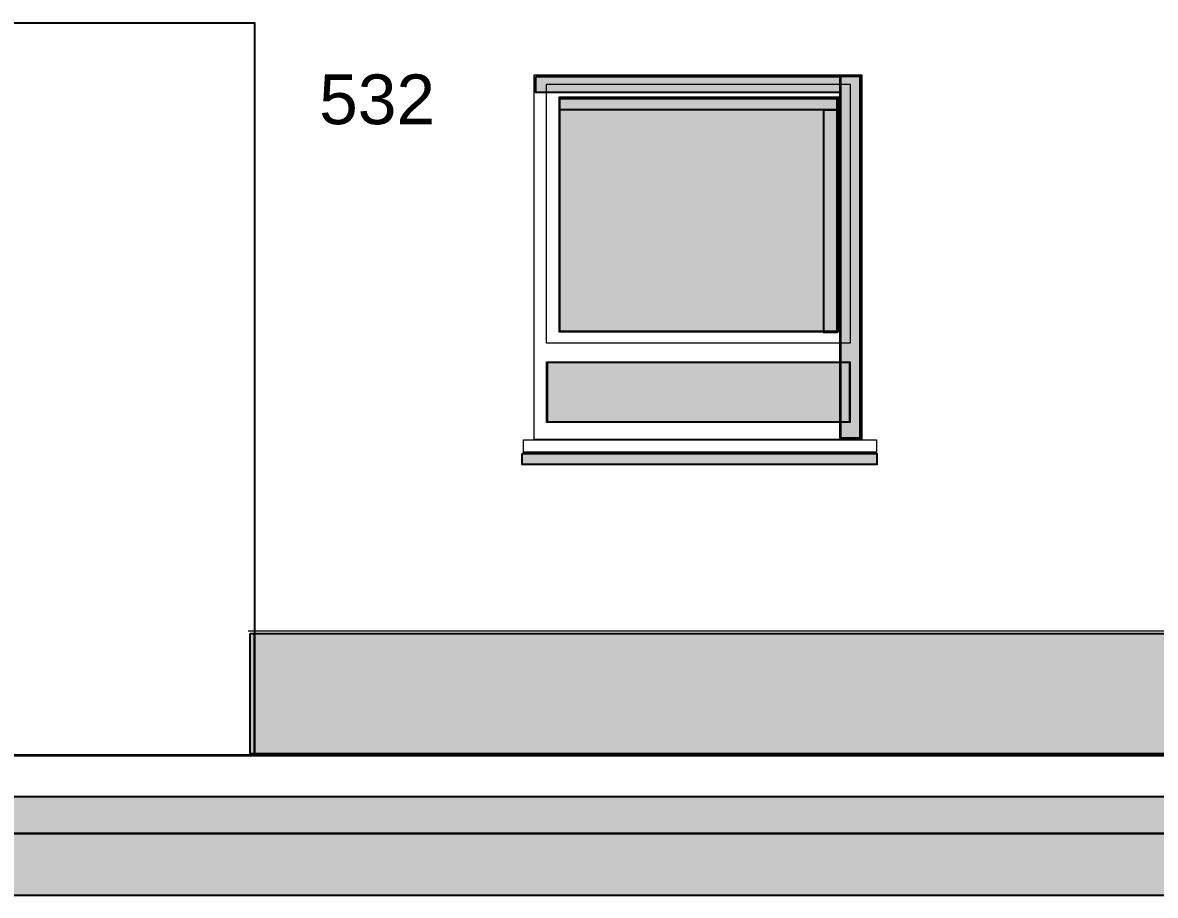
# Model space of a CAD drawing. Header units: millimetres. Extents: x 3716 to 41668, y 402 to 28530.
# Drawn here: x 15109 to 19737, y 3203 to 6767 of the extents above; entities that cross this region are included whole.
import ezdxf

# ---------------------------------------------------------------- set-up
doc = ezdxf.new("R2010")
doc.units = ezdxf.units.MM
doc.header["$LTSCALE"] = 50
for name, color, linetype in [('00_Wand_Bestand', 7, 'Continuous'), ('02_Grundstuecksgrenze', 8, 'Continuous'), ('05_Linien_stark', 7, 'Continuous'), ('06_Linien_fein', 3, 'Continuous'), ('10_Text', 7, 'Continuous')]:
    doc.layers.add(name, color=color, linetype=linetype)
doc.styles.add('PLAN', font='arial.ttf')

msp = doc.modelspace()

# ---------------------------------------------------------------- hatches: boundary and pattern name
at = {"layer": '00_Wand_Bestand', "transparency": 33554572}
msp.add_hatch(color=7, dxfattribs=at).paths.add_polyline_path([(17150.8, 5007.3), (18599.8, 5007.3), (18599.8, 4962), (17150.8, 4962)])
msp.add_hatch(color=7, dxfattribs=at).paths.add_polyline_path([(17150.8, 5007.3), (18599.8, 5007.3), (18599.8, 4962), (17150.8, 4962)])
at = {"layer": '02_Grundstuecksgrenze', "transparency": 33554572}
for points in [[(17206.1, 6547.1), (18450.3, 6547.1), (18450.3, 6482.1), (17206.1, 6482.1)], [(17206.1, 6547.1), (18450.3, 6547.1), (18450.3, 6482.1), (17206.1, 6482.1)], [(18449.4, 6548.6), (18530.2, 6548.6), (18530.2, 5069.3), (18449.4, 5069.3)], [(18452.1, 6548.6), (18532.9, 6548.6), (18532.9, 5069.3), (18452.1, 5069.3)], [(17303.9, 6457.1), (18435.4, 6457.1), (18435.4, 6410.4), (17303.9, 6410.4)], [(17303.9, 6457.1), (18435.4, 6457.1), (18435.4, 6410.4), (17303.9, 6410.4)], [(18383.4, 6410.9), (18436.3, 6410.9), (18436.3, 5501.6), (18383.4, 5501.6)], [(18383.4, 6410.9), (18436.3, 6410.9), (18436.3, 5501.6), (18383.4, 5501.6)]]:
    msp.add_hatch(color=7, dxfattribs=at).paths.add_polyline_path(points)
at = {"layer": '02_Grundstuecksgrenze', "transparency": 33554590}
for points in [[(17304.2, 6461.9), (18443.6, 6461.9), (18443.6, 5504.8), (17304.2, 5504.8)], [(17304.2, 6461.9), (18443.6, 6461.9), (18443.6, 5504.8), (17304.2, 5504.8)], [(17254, 5379.6), (18488, 5379.6), (18488, 5135.2), (17254, 5135.2)], [(17254, 5379.6), (18488, 5379.6), (18488, 5135.2), (17254, 5135.2)]]:
    msp.add_hatch(color=7, dxfattribs=at).paths.add_polyline_path(points)
at = {"layer": '02_Grundstuecksgrenze', "transparency": 33554477}
msp.add_hatch(color=7, dxfattribs=at).paths.add_polyline_path([(16038.4, 4272.5), (26385, 4272.5), (26385, 3780.7), (16038.4, 3780.7)])
at = {"layer": '02_Grundstuecksgrenze', "transparency": 33554585}
msp.add_hatch(color=7, dxfattribs=at).paths.add_polyline_path([(16056.3, 4272.5), (26385.6, 4272.5), (26385.6, 3780.7), (16056.3, 3780.7)])
at = {"layer": '02_Grundstuecksgrenze'}
for points in [[(3749.3, 3607.1), (33318.5, 3607.1), (33318.5, 3203), (3749.3, 3203)], [(3749.3, 3607.1), (33750.8, 3607.1), (33750.8, 3203), (3749.3, 3203)]]:
    msp.add_hatch(color=7, dxfattribs=at).paths.add_polyline_path(points)

# ---------------------------------------------------------------- linework, layer by layer
at = {"layer": '00_Wand_Bestand'}
msp.add_lwpolyline([(17150.8, 5007.3), (18599.8, 5007.3), (18599.8, 4962), (17150.8, 4962)], close=True, dxfattribs=at)
msp.add_lwpolyline([(17150.8, 5007.3), (18599.8, 5007.3), (18599.8, 4962), (17150.8, 4962)], close=True, dxfattribs=at)
at = {"layer": '02_Grundstuecksgrenze'}
for points in [[(17206.1, 6547.1), (18450.3, 6547.1), (18450.3, 6482.1), (17206.1, 6482.1)], [(17206.1, 6547.1), (18450.3, 6547.1), (18450.3, 6482.1), (17206.1, 6482.1)], [(18449.4, 6548.6), (18530.2, 6548.6), (18530.2, 5069.3), (18449.4, 5069.3)], [(18452.1, 6548.6), (18532.9, 6548.6), (18532.9, 5069.3), (18452.1, 5069.3)], [(17303.9, 6457.1), (18435.4, 6457.1), (18435.4, 6410.4), (17303.9, 6410.4)], [(17303.9, 6457.1), (18435.4, 6457.1), (18435.4, 6410.4), (17303.9, 6410.4)], [(17304.2, 6461.9), (18443.6, 6461.9), (18443.6, 5504.8), (17304.2, 5504.8)], [(17304.2, 6461.9), (18443.6, 6461.9), (18443.6, 5504.8), (17304.2, 5504.8)], [(18383.4, 6410.9), (18436.3, 6410.9), (18436.3, 5501.6), (18383.4, 5501.6)], [(18383.4, 6410.9), (18436.3, 6410.9), (18436.3, 5501.6), (18383.4, 5501.6)], [(17254, 5379.6), (18488, 5379.6), (18488, 5135.2), (17254, 5135.2)], [(17254, 5379.6), (18488, 5379.6), (18488, 5135.2), (17254, 5135.2)], [(16038.4, 4272.5), (26385, 4272.5), (26385, 3780.7), (16038.4, 3780.7)], [(16056.3, 4272.5), (26385.6, 4272.5), (26385.6, 3780.7), (16056.3, 3780.7)], [(3749.3, 3607.1), (33318.5, 3607.1), (33318.5, 3203), (3749.3, 3203)], [(3749.3, 3607.1), (33750.8, 3607.1), (33750.8, 3203), (3749.3, 3203)]]:
    msp.add_lwpolyline(points, close=True, dxfattribs=at)
at = {"layer": '05_Linien_stark', "lineweight": 25}
msp.add_lwpolyline([(13537.3, 6766.6), (16056.2, 6766.6), (16056.2, 3775.2), (13537.3, 3775.2)], close=True, dxfattribs=at)
at = {"layer": '05_Linien_stark', "lineweight": 20}
for points in [[(17199.2, 6553.8), (18538.6, 6553.8), (18538.6, 5064.4), (17199.2, 5064.4)], [(17199.2, 6553.8), (18538.6, 6553.8), (18538.6, 5064.4), (17199.2, 5064.4)], [(17249.1, 6515.1), (18491, 6515.1), (18491, 5458), (17249.1, 5458)], [(17249.1, 6515.1), (18491, 6515.1), (18491, 5458), (17249.1, 5458)], [(17301.9, 6464.2), (18441.3, 6464.2), (18441.3, 5502.7), (17301.9, 5502.7)], [(17301.9, 6464.2), (18441.3, 6464.2), (18441.3, 5502.7), (17301.9, 5502.7)], [(17249.1, 5381.2), (18491, 5381.2), (18491, 5134.4), (17249.1, 5134.4)], [(17249.1, 5381.2), (18491, 5381.2), (18491, 5134.4), (17249.1, 5134.4)], [(17155.8, 5063.2), (18597.4, 5063.2), (18597.4, 5012.3), (17155.8, 5012.3)], [(17155.8, 5063.2), (18597.4, 5063.2), (18597.4, 5012.3), (17155.8, 5012.3)]]:
    msp.add_lwpolyline(points, close=True, dxfattribs=at)
at = {"layer": '05_Linien_stark', "lineweight": 30}
for points in [[(3756.9, 3774.6), (33196.4, 3774.6), (33196.4, 3455.9), (3756.9, 3455.9)], [(3756.9, 3774.6), (33651, 3774.6), (33651, 3455.9), (3756.9, 3455.9)]]:
    msp.add_lwpolyline(points, close=True, dxfattribs=at)
at = {"layer": '06_Linien_fein', "lineweight": 9}
msp.add_line((26467.1, 4281.3), (16031.4, 4281.3), dxfattribs=at)
msp.add_line((26467.1, 4281.3), (16031.4, 4281.3), dxfattribs=at)

# ---------------------------------------------------------------- texts
at = {"layer": '10_Text', "style": 'PLAN'}
msp.add_text('532', height=203.2, dxfattribs=at).set_placement((16320.8, 6352))
msp.add_text('532', height=203.2, dxfattribs=at).set_placement((16320.8, 6352))

doc.saveas('drawing.dxf')
